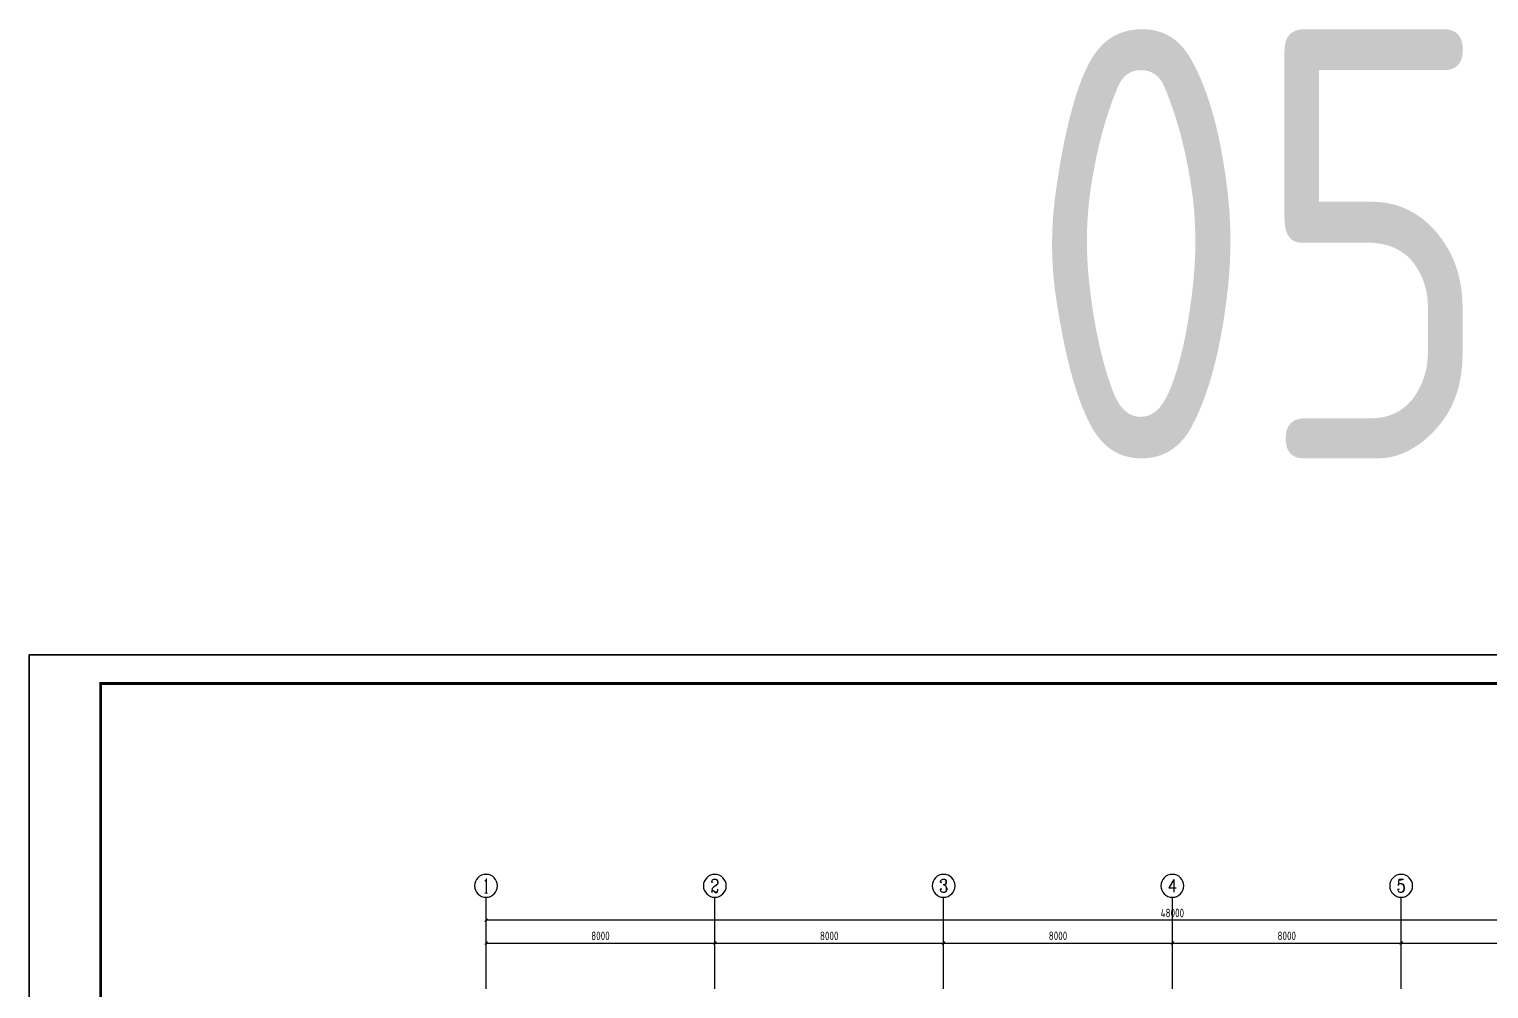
# Model space of a CAD drawing. Header units: millimetres. Extents: x 866561 to 877878, y 40199 to 44891.
# Drawn here: x 870301 to 870812, y 40676 to 41011 of the extents above; entities that cross this region are included whole.
import ezdxf
from ezdxf.enums import TextEntityAlignment as Align

# ---------------------------------------------------------------- set-up
doc = ezdxf.new("R2010")
doc.units = ezdxf.units.MM
doc.header["$LTSCALE"] = 1000
doc.header["$MEASUREMENT"] = 0
for name, color, linetype in [('AXIS', 3, 'Continuous'), ('AXIS_TEXT', 7, 'Continuous'), ('DIM', 7, 'Continuous'), ('梁集中标注', 2, 'Continuous')]:
    doc.layers.add(name, color=color, linetype=linetype)
doc.styles.add('_TCH_AXIS', font='COMPLEX', dxfattribs={"bigfont": 'GBCBIG'})
doc.styles.add('COMPLEX', font='COMPLEX')
doc.styles.add('GBHZ', font='gbenor.shx', dxfattribs={"width": 0.9, "bigfont": 'gbcbig.shx'})
doc.dimstyles.new('Y100', dxfattribs={"dimscale": 0, "dimtxt": 3, "dimasz": 0.01, "dimexe": 1.2, "dimexo": 2, "dimgap": 1, "dimtad": 1, "dimdec": 0, "dimlfac": 100, "dimzin": 0, "dimdsep": 46, "dimtxsty": 'GBHZ', "dimblk": 'DX', "dimcen": 0.09, "dimdle": 1, "dimclrd": 7, "dimclre": 7, "dimclrt": 7, "dimadec": 0, "dimazin": 0, "dimtfac": 1, "dimtdec": 0, "dimtix": 1, "dimtmove": 2, "dimatfit": 3, "dimldrblk": 'DX', "dimfxl": 0, "dimtolj": 1, "dimtzin": 0, "dimarcsym": 0})

# ---------------------------------------------------------------- blocks, each defined once
blk = doc.blocks.new('_AXISO')
blk.add_circle((0, 0), 0.5)
at = {"layer": 'AXIS_TEXT', "style": 'COMPLEX', "width": 1.041667}
blk.add_attdef('A', text='', height=0.56, dxfattribs=at).set_placement((-0.25, -0.28), (0.25, -0.28), align=Align.FIT)
blk = doc.blocks.new('DX')
at = {"color": 0, "linetype": 'ByBlock', "const_width": 40}
blk.add_lwpolyline([(-54, -51), (46, 49)], dxfattribs=at)
blk = doc.blocks.new('*D197')
at = {"layer": 'Defpoints', "color": 0, "transparency": 16777216}
for p in [(870541.05, 40691.86), (870461.05, 40675.86), (870541.05, 40675.86)]:
    blk.add_point(p, dxfattribs=at)
at = {"layer": 'dim', "color": 7, "lineweight": -2, "transparency": 16777216}
for p, q in [((870461.05, 40677.86), (870461.05, 40693.06)), ((870461.06, 40691.86), (870541.04, 40691.86)), ((870541.05, 40677.86), (870541.05, 40693.06))]:
    blk.add_line(p, q, dxfattribs=at)
at = {"layer": 'dim', "color": 7, "lineweight": -2, "transparency": 16777216, "xscale": 0.01, "yscale": 0.01, "zscale": 0.01, "rotation": 180}
blk.add_blockref('DX', (870461.05, 40691.86), dxfattribs=at)
at = {"layer": 'dim', "color": 7, "lineweight": -2, "transparency": 16777216, "xscale": 0.01, "yscale": 0.01, "zscale": 0.01}
blk.add_blockref('DX', (870541.05, 40691.86), dxfattribs=at)
at = {"layer": 'dim', "color": 7, "transparency": 16777216, "insert": (870501.05, 40694.36), "char_height": 3, "attachment_point": 5, "style": 'GBHZ'}
blk.add_mtext('\\A1;8000', dxfattribs=at)
blk = doc.blocks.new('*D198')
at = {"layer": 'Defpoints', "color": 0, "transparency": 16777216}
for p in [(870621.05, 40691.86), (870541.05, 40675.86), (870621.05, 40675.86)]:
    blk.add_point(p, dxfattribs=at)
at = {"layer": 'dim', "color": 7, "lineweight": -2, "transparency": 16777216}
for p, q in [((870541.05, 40677.86), (870541.05, 40693.06)), ((870541.06, 40691.86), (870621.04, 40691.86)), ((870621.05, 40677.86), (870621.05, 40693.06))]:
    blk.add_line(p, q, dxfattribs=at)
at = {"layer": 'dim', "color": 7, "lineweight": -2, "transparency": 16777216, "xscale": 0.01, "yscale": 0.01, "zscale": 0.01, "rotation": 180}
blk.add_blockref('DX', (870541.05, 40691.86), dxfattribs=at)
at = {"layer": 'dim', "color": 7, "lineweight": -2, "transparency": 16777216, "xscale": 0.01, "yscale": 0.01, "zscale": 0.01}
blk.add_blockref('DX', (870621.05, 40691.86), dxfattribs=at)
at = {"layer": 'dim', "color": 7, "transparency": 16777216, "insert": (870581.05, 40694.36), "char_height": 3, "attachment_point": 5, "style": 'GBHZ'}
blk.add_mtext('\\A1;8000', dxfattribs=at)
blk = doc.blocks.new('*D199')
at = {"layer": 'Defpoints', "color": 0, "transparency": 16777216}
for p in [(870701.05, 40691.86), (870621.05, 40675.86), (870701.05, 40675.86)]:
    blk.add_point(p, dxfattribs=at)
at = {"layer": 'dim', "color": 7, "lineweight": -2, "transparency": 16777216}
for p, q in [((870621.05, 40677.86), (870621.05, 40693.06)), ((870621.06, 40691.86), (870701.04, 40691.86)), ((870701.05, 40677.86), (870701.05, 40693.06))]:
    blk.add_line(p, q, dxfattribs=at)
at = {"layer": 'dim', "color": 7, "lineweight": -2, "transparency": 16777216, "xscale": 0.01, "yscale": 0.01, "zscale": 0.01, "rotation": 180}
blk.add_blockref('DX', (870621.05, 40691.86), dxfattribs=at)
at = {"layer": 'dim', "color": 7, "lineweight": -2, "transparency": 16777216, "xscale": 0.01, "yscale": 0.01, "zscale": 0.01}
blk.add_blockref('DX', (870701.05, 40691.86), dxfattribs=at)
at = {"layer": 'dim', "color": 7, "transparency": 16777216, "insert": (870661.05, 40694.36), "char_height": 3, "attachment_point": 5, "style": 'GBHZ'}
blk.add_mtext('\\A1;8000', dxfattribs=at)
blk = doc.blocks.new('*D200')
at = {"layer": 'Defpoints', "color": 0, "transparency": 16777216}
for p in [(870781.05, 40691.86), (870701.05, 40675.86), (870781.05, 40675.86)]:
    blk.add_point(p, dxfattribs=at)
at = {"layer": 'dim', "color": 7, "lineweight": -2, "transparency": 16777216}
for p, q in [((870701.05, 40677.86), (870701.05, 40693.06)), ((870701.06, 40691.86), (870781.04, 40691.86)), ((870781.05, 40677.86), (870781.05, 40693.06))]:
    blk.add_line(p, q, dxfattribs=at)
at = {"layer": 'dim', "color": 7, "lineweight": -2, "transparency": 16777216, "xscale": 0.01, "yscale": 0.01, "zscale": 0.01, "rotation": 180}
blk.add_blockref('DX', (870701.05, 40691.86), dxfattribs=at)
at = {"layer": 'dim', "color": 7, "lineweight": -2, "transparency": 16777216, "xscale": 0.01, "yscale": 0.01, "zscale": 0.01}
blk.add_blockref('DX', (870781.05, 40691.86), dxfattribs=at)
at = {"layer": 'dim', "color": 7, "transparency": 16777216, "insert": (870741.05, 40694.36), "char_height": 3, "attachment_point": 5, "style": 'GBHZ'}
blk.add_mtext('\\A1;8000', dxfattribs=at)
blk = doc.blocks.new('*D201')
at = {"layer": 'Defpoints', "color": 0, "transparency": 16777216}
for p in [(870861.05, 40691.86), (870781.05, 40675.86), (870861.05, 40675.86)]:
    blk.add_point(p, dxfattribs=at)
at = {"layer": 'dim', "color": 7, "lineweight": -2, "transparency": 16777216}
for p, q in [((870781.05, 40677.86), (870781.05, 40693.06)), ((870781.06, 40691.86), (870861.04, 40691.86)), ((870861.05, 40677.86), (870861.05, 40693.06))]:
    blk.add_line(p, q, dxfattribs=at)
at = {"layer": 'dim', "color": 7, "lineweight": -2, "transparency": 16777216, "xscale": 0.01, "yscale": 0.01, "zscale": 0.01, "rotation": 180}
blk.add_blockref('DX', (870781.05, 40691.86), dxfattribs=at)
at = {"layer": 'dim', "color": 7, "lineweight": -2, "transparency": 16777216, "xscale": 0.01, "yscale": 0.01, "zscale": 0.01}
blk.add_blockref('DX', (870861.05, 40691.86), dxfattribs=at)
at = {"layer": 'dim', "color": 7, "transparency": 16777216, "insert": (870821.05, 40694.36), "char_height": 3, "attachment_point": 5, "style": 'GBHZ'}
blk.add_mtext('\\A1;8000', dxfattribs=at)
blk = doc.blocks.new('*D203')
at = {"layer": 'Defpoints', "color": 0, "transparency": 16777216}
for p in [(870461.05, 40699.86), (870461.05, 40675.86), (870941.05, 40675.86)]:
    blk.add_point(p, dxfattribs=at)
at = {"layer": 'dim', "color": 7, "lineweight": -2, "transparency": 16777216}
for p, q in [((870461.05, 40677.86), (870461.05, 40701.06)), ((870941.05, 40677.86), (870941.05, 40701.06)), ((870941.04, 40699.86), (870461.06, 40699.86))]:
    blk.add_line(p, q, dxfattribs=at)
at = {"layer": 'dim', "color": 7, "lineweight": -2, "transparency": 16777216, "xscale": 0.01, "yscale": 0.01, "zscale": 0.01, "rotation": 180}
blk.add_blockref('DX', (870461.05, 40699.86), dxfattribs=at)
at = {"layer": 'dim', "color": 7, "lineweight": -2, "transparency": 16777216, "xscale": 0.01, "yscale": 0.01, "zscale": 0.01}
blk.add_blockref('DX', (870941.05, 40699.86), dxfattribs=at)
at = {"layer": 'dim', "color": 7, "transparency": 16777216, "insert": (870701.05, 40702.36), "char_height": 3, "attachment_point": 5, "style": 'GBHZ'}
blk.add_mtext('\\A1;48000', dxfattribs=at)

msp = doc.modelspace()

# ---------------------------------------------------------------- linework, layer by layer
for p, q in [((870301.285, 40198.579), (870301.285, 40792.579)), ((870301.285, 40792.579), (870301.285, 40198.579))]:
    msp.add_line(p, q)
at = {"color": 0}
for p, q in [((871142.285, 40792.579), (870301.285, 40792.579)), ((870301.285, 40792.579), (871142.285, 40792.579))]:
    msp.add_line(p, q, dxfattribs=at)
at = {"color": 0, "const_width": 1}
msp.add_lwpolyline([(871132.285, 40208.579), (870326.285, 40208.579), (870326.285, 40782.579), (871132.285, 40782.579)], close=True, dxfattribs=at)
at = {"layer": 'AXIS', "color": 0}
for p, q in [((870461.046, 40675.861), (870461.046, 40707.861)), ((870541.046, 40675.861), (870541.046, 40707.861)), ((870621.046, 40675.861), (870621.046, 40707.861)), ((870701.046, 40675.861), (870701.046, 40707.861)), ((870781.046, 40675.861), (870781.046, 40707.861))]:
    msp.add_line(p, q, dxfattribs=at)

# ---------------------------------------------------------------- block references
ref = msp.add_blockref('_AXISO', (870461.046, 40711.861), dxfattribs=dict(at, xscale=-8, yscale=8, zscale=8, rotation=180))
ref.add_attrib('A', '1', dxfattribs={"layer": 'AXIS_TEXT', "color": 0, "height": 5.147, "style": '_TCH_AXIS'}).set_placement((870459.943, 40709.288), (870462.149, 40709.288), align=Align.FIT)
ref = msp.add_blockref('_AXISO', (870541.046, 40711.861), dxfattribs=dict(at, xscale=-8, yscale=8, zscale=8, rotation=180))
ref.add_attrib('A', '2', dxfattribs={"layer": 'AXIS_TEXT', "color": 0, "height": 4.659, "style": '_TCH_AXIS'}).set_placement((870539.493, 40709.531), (870542.6, 40709.531), align=Align.FIT)
ref = msp.add_blockref('_AXISO', (870621.046, 40711.861), dxfattribs=dict(at, xscale=-8, yscale=8, zscale=8, rotation=180))
ref.add_attrib('A', '3', dxfattribs={"layer": 'AXIS_TEXT', "color": 0, "height": 4.659, "style": '_TCH_AXIS'}).set_placement((870619.493, 40709.531), (870622.6, 40709.531), align=Align.FIT)
ref = msp.add_blockref('_AXISO', (870701.046, 40711.861), dxfattribs=dict(at, xscale=-8, yscale=8, zscale=8, rotation=180))
ref.add_attrib('A', '4', dxfattribs={"layer": 'AXIS_TEXT', "color": 0, "height": 4.454, "style": '_TCH_AXIS'}).set_placement((870699.349, 40709.634), (870702.743, 40709.634), align=Align.FIT)
ref = msp.add_blockref('_AXISO', (870781.046, 40711.861), dxfattribs=dict(at, xscale=-8, yscale=8, zscale=8, rotation=180))
ref.add_attrib('A', '5', dxfattribs={"layer": 'AXIS_TEXT', "color": 0, "height": 4.659, "style": '_TCH_AXIS'}).set_placement((870779.493, 40709.531), (870782.6, 40709.531), align=Align.FIT)

# ---------------------------------------------------------------- texts
at = {"layer": '梁集中标注', "style": 'GBHZ', "width": 0.9}
msp.add_text('05', height=150, dxfattribs=at).set_placement((870650.767, 40861.253))

# ---------------------------------------------------------------- dimensions: what is measured, and where the dimension line sits
at = {"layer": 'dim'}
for base, p1, p2, picture, middle in [((870461.046, 40699.861), (870941.046, 40675.861), (870461.046, 40675.861), '*D203', (870701.046, 40702.361)), ((870541.046, 40691.861), (870461.046, 40675.861), (870541.046, 40675.861), '*D197', (870501.046, 40694.361)), ((870621.046, 40691.861), (870541.046, 40675.861), (870621.046, 40675.861), '*D198', (870581.046, 40694.361)), ((870701.046, 40691.861), (870621.046, 40675.861), (870701.046, 40675.861), '*D199', (870661.046, 40694.361)), ((870781.046, 40691.861), (870701.046, 40675.861), (870781.046, 40675.861), '*D200', (870741.046, 40694.361)), ((870861.046, 40691.861), (870781.046, 40675.861), (870861.046, 40675.861), '*D201', (870821.046, 40694.361))]:
    dim = msp.add_linear_dim(base=base, p1=p1, p2=p2, dimstyle='Y100', override={"dimscale": 1, "dimfxl": 2}, dxfattribs=at)
    dim.commit()
    dim.dimension.update_dxf_attribs({"geometry": picture, "text_midpoint": middle})

doc.saveas('drawing.dxf')
